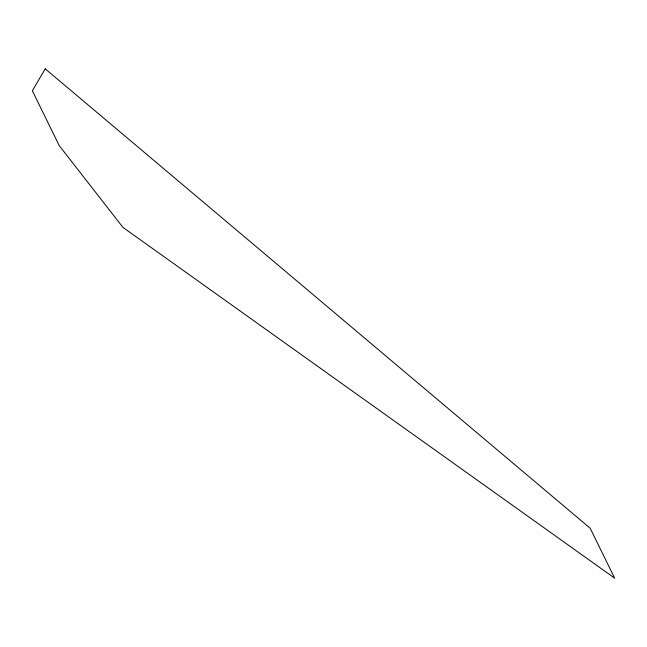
<?xml version="1.0" encoding="UTF-8"?>
<svg xmlns="http://www.w3.org/2000/svg" width="647" height="647" viewBox="0 0 647 647"><rect width="100%" height="100%" fill="white"/><g stroke="black" fill="none" stroke-linecap="round" stroke-linejoin="round"><path stroke-width="0.97" d="M45.25 68.841L32.35 90.774L59.184 145.551L122.906 227.364L614.65 578.159L590.185 528.227L45.25 68.841"/></g></svg>
